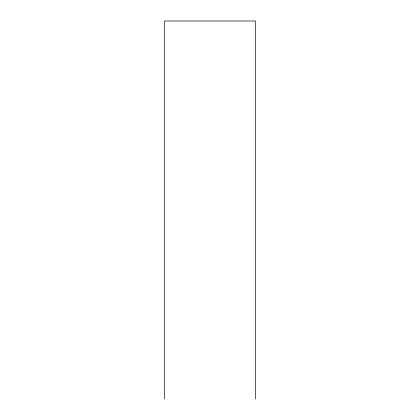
<?xml version="1.0" encoding="UTF-8"?>
<svg xmlns="http://www.w3.org/2000/svg" width="420" height="420" viewBox="0 0 420 420"><rect width="100%" height="100%" fill="white"/><g stroke="black" fill="none" stroke-linecap="round" stroke-linejoin="round"><path stroke-width="0.63" d="M255.46 399L255.46 21L164.54 21L164.54 399"/></g></svg>
